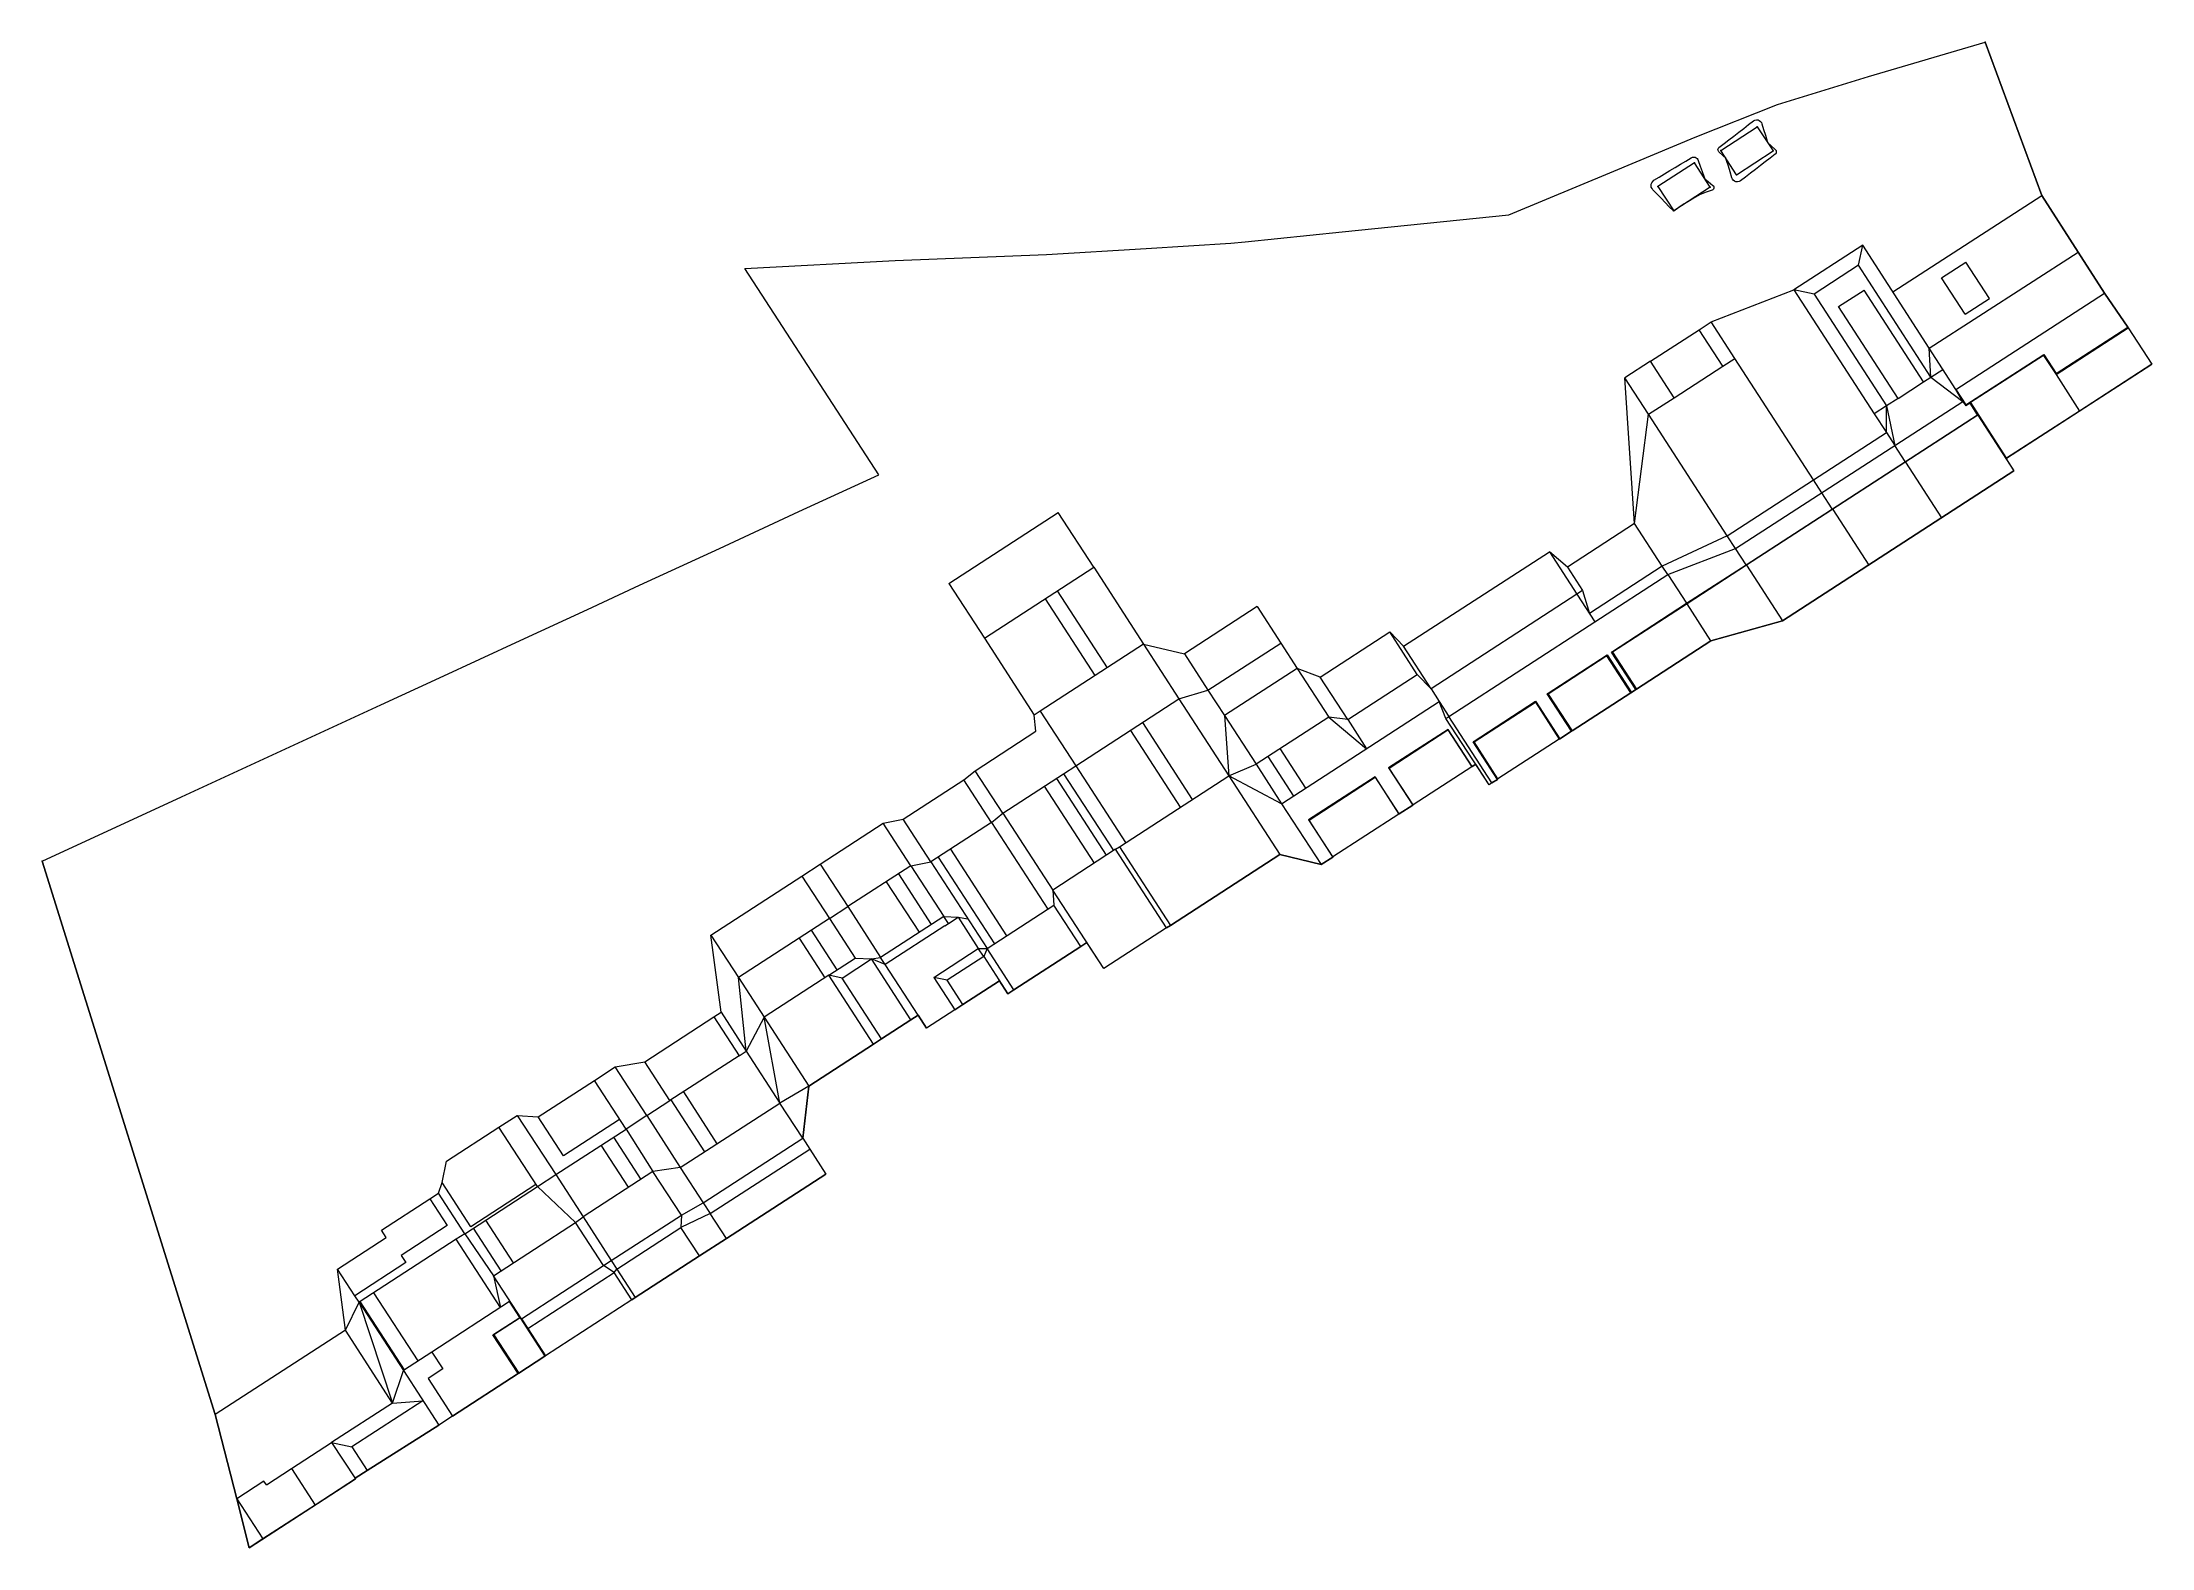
# Model space of a CAD drawing. Header units: metres. Extents: x 85347 to 85493, y 86587 to 86690.
import ezdxf

# ---------------------------------------------------------------- set-up
doc = ezdxf.new("R2010")
doc.units = ezdxf.units.M
for name, color, linetype, lineweight in [('ARRIERES COURBES 20%', 7, 'Continuous', 9), ('PDF  Lijnenwerk (Brown  Dikte 0_71)', 8, 'Continuous', 9), ('PERCEELSGRANS', 8, 'Continuous', 9), ('STANDARD', 8, 'Continuous', 9), ('Velddata', 8, 'Continuous', 9)]:
    doc.layers.add(name, color=color, linetype=linetype, lineweight=lineweight)

msp = doc.modelspace()

# ---------------------------------------------------------------- linework, layer by layer
at = {"layer": 'ARRIERES COURBES 20%', "lineweight": 5}
msp.add_polyline3d([(85361.79, 86586.54, 322.63), (85360.93, 86589.93, 322.63), (85359.44, 86595.74, 322.63), (85347.49, 86633.95, 322.63), (85357.12, 86638.39, 322.63), (85364, 86641.57, 322.63), (85370.87, 86644.74, 322.63), (85374.93, 86646.61, 322.63), (85380.5, 86649.19, 322.63), (85385.15, 86651.33, 322.63), (85388.74, 86653, 322.63), (85394.26, 86655.54, 322.63), (85399.74, 86658.1, 322.63), (85405.27, 86660.62, 322.63), (85396.02, 86674.88, 322.63), (85406.4, 86675.42, 322.63), (85416.85, 86675.84, 322.63), (85423.73, 86676.26, 322.63), (85429.59, 86676.62, 322.63), (85430.58, 86676.72, 322.63), (85437.28, 86677.41, 322.63), (85448.77, 86678.57, 322.63), (85456.02, 86681.59, 322.63), (85461.65, 86683.94, 322.63), (85467.34, 86686.19, 322.63), (85473.62, 86688.12, 322.63), (85481.68, 86690.5, 322.63), (85485.59, 86679.91, 322.63), (85488.11, 86676, 322.63), (85489.93, 86673.18, 322.63), (85491.53, 86670.82, 322.63), (85491.55, 86670.78, 322.63), (85493.19, 86668.26, 322.63), (85488.2, 86665.03, 322.63), (85483.16, 86661.77, 322.63), (85483.12, 86661.74, 322.63), (85483.66, 86660.9, 322.63), (85467.68, 86650.54, 322.63), (85462.74, 86649.17, 322.63), (85457.59, 86645.83, 322.63), (85457.55, 86645.8, 322.63), (85457.25, 86645.6, 322.63), (85457.21, 86645.58, 322.63), (85453.15, 86642.94, 322.63), (85453.11, 86642.92, 322.63), (85452.3, 86642.4, 322.63), (85452.26, 86642.37, 322.63), (85448.03, 86639.63, 322.63), (85447.99, 86639.6, 322.63), (85447.61, 86639.35, 322.63), (85447.41, 86639.22, 322.63), (85446.49, 86640.64, 322.63), (85446.24, 86640.48, 322.63), (85446.23, 86640.47, 322.63), (85442.17, 86637.83, 322.63), (85442.15, 86637.82, 322.63), (85441.21, 86637.21, 322.63), (85441.19, 86637.2, 322.63), (85436.63, 86634.24, 322.63), (85436.62, 86634.23, 322.63), (85435.81, 86633.71, 322.63), (85432.96, 86634.42, 322.63), (85425.41, 86629.52, 322.63), (85425.14, 86629.35, 322.63), (85420.8, 86626.53, 322.63), (85419.63, 86628.33, 322.63), (85419.21, 86628.05, 322.63), (85414.6, 86625.06, 322.63), (85414.18, 86624.79, 322.63), (85413.6, 86625.69, 322.63), (85411.08, 86624.05, 322.63), (85410.52, 86623.69, 322.63), (85408.56, 86622.42, 322.63), (85407.98, 86623.32, 322.63), (85407.49, 86623, 322.63), (85405.46, 86621.69, 322.63), (85404.9, 86621.32, 322.63), (85400.43, 86618.42, 322.63), (85400.01, 86614.83, 322.63), (85400.5, 86614.07, 322.63), (85401.61, 86612.35, 322.63), (85394.74, 86607.9, 322.63), (85392.88, 86606.69, 322.63), (85388.45, 86603.82, 322.63), (85388.21, 86603.66, 322.63), (85382.25, 86599.8, 322.63), (85382.2, 86599.77, 322.63), (85380.4, 86598.61, 322.63), (85380.36, 86598.58, 322.63), (85375.83, 86595.64, 322.63), (85374.87, 86595.02, 322.63), (85369.94, 86591.88, 322.63), (85369.1, 86591.34, 322.63), (85369.12, 86591.3, 322.63), (85366.34, 86589.49, 322.63), (85362.73, 86587.15, 322.63), (85361.79, 86586.54, 322.63)], close=True, dxfattribs=at)
at = {"layer": 'PDF  Lijnenwerk (Brown  Dikte 0_71)'}
for p, q in [((85420.11, 86654.24, 323.9), (85417.66, 86658.02, 323.9)), ((85420.11, 86654.24, 323.9), (85423.55, 86648.94, 320.24)), ((85410.11, 86653.12, 323.9), (85412.56, 86649.34, 323.9)), ((85412.56, 86649.34, 323.9), (85416, 86644.04, 320.24)), ((85423.55, 86648.94, 320.24), (85426, 86645.16, 320.24)), ((85426, 86645.16, 320.24), (85429.44, 86639.85, 316.63)), ((85416.42, 86644.31, 320.24), (85416, 86644.04, 320.24)), ((85416.12, 86642.92, 320.58), (85416, 86644.04, 320.24)), ((85411.15, 86639.56, 321.07), (85411.93, 86640.2, 320.58)), ((85413.83, 86637.26, 320.58), (85418.03, 86639.99, 320.58)), ((85418.03, 86639.99, 320.58), (85418.87, 86640.53, 320.24)), ((85418.03, 86639.99, 320.58), (85421.47, 86634.68, 316.95)), ((85418.87, 86640.53, 320.24), (85422.31, 86635.23, 316.63)), ((85429.44, 86639.85, 316.63), (85432.96, 86634.42, 316.63)), ((85405.58, 86636.58, 321.64), (85406.96, 86636.84, 321.07)), ((85413.06, 86636.62, 321.07), (85413.83, 86637.26, 320.58)), ((85413.06, 86636.62, 321.07), (85416.94, 86630.64, 317.02)), ((85413.83, 86637.26, 320.58), (85417.28, 86631.96, 316.95)), ((85421.62, 86634.78, 316.95), (85421.89, 86634.95, 316.63)), ((85421.89, 86634.95, 316.63), (85425.41, 86629.52, 316.63)), ((85399.96, 86632.92, 321.98), (85401.22, 86633.74, 321.64)), ((85401.22, 86633.74, 321.64), (85403.12, 86630.81, 321.64)), ((85407.48, 86633.64, 321.64), (85408.87, 86633.9, 321.07)), ((85407.48, 86633.64, 321.64), (85409.75, 86630.14, 319.15)), ((85408.87, 86633.9, 321.07), (85412.75, 86627.91, 317.02)), ((85421.62, 86634.78, 316.95), (85417.28, 86631.96, 316.95)), ((85393.66, 86628.84, 321.98), (85399.96, 86632.92, 321.98)), ((85401.86, 86629.99, 321.98), (85403.12, 86630.81, 321.64)), ((85403.12, 86630.81, 321.64), (85405.39, 86627.31, 319.15)), ((85412.75, 86627.91, 317.02), (85417.36, 86630.91, 317.02)), ((85417.28, 86631.96, 316.95), (85417.36, 86630.91, 317.02)), ((85419.21, 86628.05, 317.02), (85417.36, 86630.91, 317.02)), ((85401.86, 86629.99, 321.98), (85395.57, 86625.91, 321.98)), ((85401.86, 86629.99, 321.98), (85403.64, 86627.26, 320.28)), ((85409.75, 86630.14, 319.15), (85405.39, 86627.31, 319.15)), ((85409.75, 86630.14, 319.15), (85410.75, 86630.08, 318.4)), ((85410.08, 86629.64, 318.4), (85409.75, 86630.14, 319.15)), ((85409.83, 86629.48, 318.4), (85410.08, 86629.64, 318.4)), ((85410.08, 86629.64, 318.4), (85410.75, 86630.08, 318.4)), ((85410.75, 86630.08, 318.4), (85412.14, 86627.92, 318.4)), ((85410.75, 86630.08, 318.4), (85411.42, 86629.96, 318.41)), ((85425.14, 86629.35, 316.95), (85420.8, 86626.53, 316.95)), ((85425.14, 86629.35, 316.95), (85425.41, 86629.52, 316.63)), ((85393.66, 86628.84, 321.98), (85395.57, 86625.91, 321.98)), ((85409.07, 86625.93, 318.4), (85412.14, 86627.92, 318.4)), ((85412.51, 86627.37, 317.4), (85412.14, 86627.92, 318.4)), ((85412.14, 86627.92, 318.4), (85412.75, 86627.91, 317.02)), ((85412.75, 86627.91, 317.02), (85412.51, 86627.37, 317.4)), ((85414.6, 86625.06, 317.02), (85419.21, 86628.05, 317.02)), ((85419.21, 86628.05, 317.02), (85419.63, 86628.33, 316.95)), ((85401.82, 86626.08, 320.28), (85403.64, 86627.26, 320.28)), ((85402.74, 86625.88, 319.28), (85404.77, 86627.2, 319.28)), ((85403.64, 86627.26, 320.28), (85404.77, 86627.2, 319.28)), ((85404.77, 86627.2, 319.28), (85405.39, 86627.31, 319.15)), ((85405.71, 86626.81, 318.4), (85404.77, 86627.2, 319.28)), ((85407.49, 86623, 319.28), (85404.77, 86627.2, 319.28)), ((85405.71, 86626.81, 318.4), (85405.39, 86627.31, 319.15)), ((85407.98, 86623.32, 318.4), (85405.71, 86626.81, 318.4)), ((85412.51, 86627.37, 317.4), (85414.18, 86624.79, 317.4)), ((85395.57, 86625.91, 321.98), (85397.36, 86623.17, 320.28)), ((85401.82, 86626.08, 320.28), (85397.36, 86623.17, 320.28)), ((85404.9, 86621.32, 320.28), (85401.82, 86626.08, 320.28)), ((85402.74, 86625.88, 319.28), (85401.82, 86626.08, 320.28)), ((85409.07, 86625.93, 318.4), (85410.52, 86623.69, 318.4)), ((85409.99, 86625.73, 317.4), (85409.07, 86625.93, 318.4)), ((85411.08, 86624.05, 317.4), (85413.6, 86625.69, 317.4)), ((85414.18, 86624.79, 317.4), (85414.6, 86625.06, 317.02)), ((85407.49, 86623, 319.28), (85407.98, 86623.32, 318.4)), ((85407.98, 86623.32, 318.4), (85408.56, 86622.42, 318.4)), ((85410.52, 86623.69, 318.4), (85408.56, 86622.42, 318.4)), ((85410.52, 86623.69, 318.4), (85411.08, 86624.05, 317.4)), ((85397.36, 86623.17, 320.28), (85400.43, 86618.42, 320.28)), ((85405.46, 86621.69, 319.28), (85407.49, 86623, 319.28)), ((85400.43, 86618.42, 320.28), (85404.9, 86621.32, 320.28)), ((85404.9, 86621.32, 320.28), (85405.46, 86621.69, 319.28))]:
    msp.add_line(p, q, dxfattribs=at)
at = {"layer": 'PDF  Lijnenwerk (Brown  Dikte 0_71)', "color": 1}
for p, q in [((85423.48, 86643.52, 320.24), (85426.92, 86638.22, 316.63)), ((85433.93, 86638.45, 317.47), (85432.15, 86641.18, 319.32)), ((85434.77, 86638.99, 317.47), (85432.99, 86641.73, 319.32)), ((85417.53, 86639.66, 320.58), (85420.97, 86634.36, 316.95)), ((85410.21, 86634.77, 321.07), (85414.09, 86628.79, 317.02)), ((85405.78, 86632.53, 321.64), (85408.05, 86629.04, 319.15)), ((85406.62, 86633.08, 321.64), (85408.89, 86629.58, 319.15))]:
    msp.add_line(p, q, dxfattribs=at)
at = {"layer": 'PDF  Lijnenwerk (Brown  Dikte 0_71)'}
for points in [[(85410.11, 86653.12), (85417.66, 86658.02)], [(85412.56, 86649.34), (85420.11, 86654.24)], [(85423.55, 86648.94), (85416.42, 86644.31)], [(85418.87, 86640.53), (85426, 86645.16)], [(85416.42, 86644.31), (85418.87, 86640.53)], [(85411.93, 86640.2), (85416.12, 86642.92)], [(85406.96, 86636.84), (85411.15, 86639.56)], [(85413.06, 86636.62), (85411.15, 86639.56)], [(85413.83, 86637.26), (85411.93, 86640.2)], [(85421.89, 86634.95), (85429.44, 86639.85)], [(85401.22, 86633.74), (85405.58, 86636.58)], [(85407.48, 86633.64), (85405.58, 86636.58)], [(85408.87, 86633.9), (85406.96, 86636.84)], [(85413.06, 86636.62), (85408.87, 86633.9)], [(85407.48, 86633.64), (85403.12, 86630.81)], [(85425.14, 86629.35), (85421.62, 86634.78)], [(85425.41, 86629.52), (85432.96, 86634.42)], [(85399.96, 86632.92), (85401.86, 86629.99)], [(85420.8, 86626.53), (85417.28, 86631.96)], [(85409.83, 86629.48), (85405.71, 86626.81)], [(85414.6, 86625.06), (85412.75, 86627.91)], [(85412.51, 86627.37), (85409.99, 86625.73)], [(85405.46, 86621.69), (85402.74, 86625.88)], [(85411.08, 86624.05), (85409.99, 86625.73)]]:
    msp.add_lwpolyline(points, dxfattribs=at)
at = {"layer": 'PDF  Lijnenwerk (Brown  Dikte 0_71)', "color": 1}
for points in [[(85417.59, 86652.61, 323.9), (85421.03, 86647.3, 320.24)], [(85416.75, 86652.06, 323.9), (85420.19, 86646.76, 320.24)], [(85422.64, 86642.98, 320.24), (85426.09, 86637.68, 316.63)], [(85416.69, 86639.12, 320.58), (85420.13, 86633.81, 316.95)], [(85409.37, 86634.23, 321.07), (85413.25, 86628.24, 317.02)], [(85400.6, 86629.18, 321.98), (85402.38, 86626.44, 320.28)], [(85399.77, 86628.63, 321.98), (85401.54, 86625.9, 320.28)]]:
    msp.add_polyline3d(points, dxfattribs=at)
at = {"layer": 'PERCEELSGRANS'}
for p, q in [((85394.37, 86623.52, 321.77), (85396.11, 86620.84, 321.77)), ((85395.62, 86620.52, 321.77), (85396.11, 86620.84, 321.77)), ((85380.3, 86616.4, 323.48), (85382.96, 86612.31, 323.48)), ((85376.67, 86608.23, 324.99), (85374.85, 86611.03, 324.99))]:
    msp.add_line(p, q, dxfattribs=at)
at = {"layer": 'PERCEELSGRANS', "ltscale": 0.001}
msp.add_lwpolyline([(85389.24, 86616.38), (85387.07, 86619.74)], dxfattribs=at)
at = {"layer": 'STANDARD', "lineweight": 9}
for p, q in [((85458.56, 86668.47, 316.76), (85461.92, 86670.64, 316.76)), ((85463.55, 86668.12, 316.76), (85461.92, 86670.64, 316.76)), ((85460.19, 86665.95, 316.76), (85458.56, 86668.47, 316.76)), ((85460.19, 86665.95, 316.76), (85463.55, 86668.12, 316.76))]:
    msp.add_line(p, q, dxfattribs=at)
at = {"layer": 'STANDARD', "color": 1}
for p, q in [((85393.25, 86613.89, 318.35), (85390.93, 86617.48, 321.77)), ((85391.77, 86618.02, 321.77), (85394.09, 86614.44, 318.35)), ((85386.94, 86614.89, 323.48), (85388.83, 86611.98, 320.96)), ((85387.99, 86611.44, 320.96), (85386.1, 86614.35, 323.48)), ((85378.11, 86609.16, 324.99), (85380.02, 86606.21, 321.93)), ((85379.18, 86605.67, 321.93), (85377.27, 86608.62, 324.99)), ((85372.5, 86598.84, 321.73), (85369.45, 86603.55, 325.69)), ((85370.37, 86604.15, 325.69), (85373.43, 86599.44, 321.73))]:
    msp.add_line(p, q, dxfattribs=at)
at = {"layer": 'Velddata', "color": 103}
for p, q in [((85473.62, 86688.12, 318.47), (85481.68, 86690.5, 318.16)), ((85485.59, 86679.91, 315.37), (85481.68, 86690.5, 318.16)), ((85467.34, 86686.19, 318.81), (85473.62, 86688.12, 318.47)), ((85461.65, 86683.94, 318.79), (85467.34, 86686.19, 318.81)), ((85456.02, 86681.59, 319.16), (85461.65, 86683.94, 318.79)), ((85448.77, 86678.57, 320.04), (85456.02, 86681.59, 319.16)), ((85430.58, 86676.72, 322.45), (85437.28, 86677.41, 321.34)), ((85437.28, 86677.41, 321.34), (85448.77, 86678.57, 320.04)), ((85406.4, 86675.42, 327.42), (85416.85, 86675.84, 324.97)), ((85416.85, 86675.84, 324.97), (85423.73, 86676.26, 323.8)), ((85423.73, 86676.26, 323.8), (85429.59, 86676.62, 322.63)), ((85429.59, 86676.62, 322.63), (85430.58, 86676.72, 322.45)), ((85396.02, 86674.88, 329.72), (85406.4, 86675.42, 327.42)), ((85405.27, 86660.62, 326.27), (85396.02, 86674.88, 329.72)), ((85399.74, 86658.1, 329.48), (85405.27, 86660.62, 326.27)), ((85394.26, 86655.54, 330.35), (85399.74, 86658.1, 329.48)), ((85388.74, 86653, 331.02), (85394.26, 86655.54, 330.35)), ((85385.15, 86651.33, 331.96), (85388.74, 86653, 331.02)), ((85380.5, 86649.19, 333.45), (85385.15, 86651.33, 331.96)), ((85374.93, 86646.61, 334.77), (85380.5, 86649.19, 333.45)), ((85370.87, 86644.74, 334.93), (85374.93, 86646.61, 334.77)), ((85364, 86641.57, 335.94), (85370.87, 86644.74, 334.93)), ((85357.12, 86638.39, 336.94), (85364, 86641.57, 335.94)), ((85347.49, 86633.95, 337.4), (85357.12, 86638.39, 336.94)), ((85347.49, 86633.95, 337.4), (85359.44, 86595.74, 324))]:
    msp.add_line(p, q, dxfattribs=at)
at = {"layer": 'Velddata'}
for p, q in [((85463.42, 86683.03, 318.2), (85465.94, 86684.66, 318.2)), ((85465.94, 86684.66, 318.2), (85467.03, 86682.99, 318.2)), ((85464.51, 86681.35, 318.2), (85463.42, 86683.03, 318.2)), ((85461.6, 86682.17, 318.2), (85459.08, 86680.54, 318.2)), ((85462.69, 86680.49, 318.2), (85461.6, 86682.17, 318.2)), ((85464.51, 86681.35, 318.2), (85467.03, 86682.99, 318.2)), ((85459.08, 86680.54, 318.2), (85460.17, 86678.86, 318.2)), ((85462.69, 86680.49, 318.2), (85460.17, 86678.86, 318.2)), ((85475.31, 86673.26, 315.37), (85485.59, 86679.91, 315.37)), ((85488.11, 86676, 315.37), (85485.59, 86679.91, 315.37)), ((85473.23, 86676.49, 315.37), (85468.47, 86673.4, 315.37)), ((85472.94, 86675.1, 315.17), (85473.23, 86676.49, 315.37)), ((85477.82, 86669.37, 315.37), (85473.23, 86676.49, 315.37)), ((85477.82, 86669.37, 315.37), (85488.11, 86676, 315.37)), ((85489.93, 86673.18, 313.48), (85488.11, 86676, 315.37)), ((85472.94, 86675.1, 315.17), (85469.86, 86673.1, 315.17)), ((85477.92, 86667.37, 315.17), (85472.94, 86675.1, 315.17)), ((85478.66, 86674.23, 315.37), (85480.34, 86675.32, 315.37)), ((85481.97, 86672.8, 315.37), (85480.34, 86675.32, 315.37)), ((85462.76, 86671.19, 316.76), (85468.47, 86673.4, 315.37)), ((85469.86, 86673.1, 315.17), (85468.47, 86673.4, 315.37)), ((85468.47, 86673.4, 315.37), (85474.02, 86664.84, 315.37)), ((85469.86, 86673.1, 315.17), (85474.86, 86665.38, 315.17)), ((85471.55, 86672.24, 315.17), (85473.31, 86673.38, 315.17)), ((85477.42, 86667.04, 315.17), (85473.31, 86673.38, 315.17)), ((85480.29, 86671.72, 315.37), (85478.66, 86674.23, 315.37)), ((85479.66, 86666.53, 313.48), (85489.93, 86673.18, 313.48)), ((85480.29, 86671.72, 315.37), (85481.97, 86672.8, 315.37)), ((85491.53, 86670.82, 313.48), (85489.93, 86673.18, 313.48)), ((85475.66, 86665.9, 315.17), (85471.55, 86672.24, 315.17)), ((85461.92, 86670.64, 316.76), (85462.76, 86671.19, 316.76)), ((85464.39, 86668.67, 316.76), (85462.76, 86671.19, 316.76)), ((85486.57, 86667.55, 313.55), (85491.55, 86670.78, 313.55)), ((85486.58, 86667.62, 313.48), (85491.53, 86670.82, 313.48)), ((85491.55, 86670.78, 313.55), (85491.53, 86670.82, 313.48)), ((85491.55, 86670.78, 313.55), (85493.19, 86668.26, 313.55)), ((85458.56, 86668.47, 316.76), (85456.8, 86667.33, 316.76)), ((85463.55, 86668.12, 316.76), (85464.39, 86668.67, 316.76)), ((85469.83, 86660.28, 314.84), (85464.39, 86668.67, 316.76)), ((85477.92, 86667.37, 315.17), (85477.82, 86669.37, 315.37)), ((85479.66, 86666.53, 313.48), (85477.82, 86669.37, 315.37)), ((85480.35, 86665.46, 313.48), (85485.72, 86668.94, 313.48)), ((85485.71, 86668.87, 313.55), (85480.67, 86665.61, 313.55)), ((85485.71, 86668.87, 313.55), (85485.72, 86668.94, 313.48)), ((85485.71, 86668.87, 313.55), (85486.57, 86667.55, 313.55)), ((85485.72, 86668.94, 313.48), (85486.58, 86667.62, 313.48)), ((85458.43, 86664.81, 316.76), (85456.8, 86667.33, 316.76)), ((85475.66, 86665.9, 315.17), (85477.42, 86667.04, 315.17)), ((85477.42, 86667.04, 315.17), (85477.92, 86667.37, 315.17)), ((85477.92, 86667.37, 315.17), (85478.76, 86667.91, 314.4)), ((85477.92, 86667.37, 315.17), (85480.14, 86665.7, 314.06)), ((85483.16, 86661.77, 313.55), (85493.19, 86668.26, 313.55)), ((85486.57, 86667.55, 313.55), (85486.58, 86667.62, 313.48)), ((85486.57, 86667.55, 313.55), (85488.2, 86665.03, 313.55)), ((85458.43, 86664.81, 316.76), (85460.19, 86665.95, 316.76)), ((85464.44, 86655.53, 314.06), (85480.14, 86665.7, 314.06)), ((85475.66, 86665.9, 315.17), (85474.86, 86665.38, 315.17)), ((85480.14, 86665.7, 314.06), (85479.66, 86666.53, 313.48)), ((85479.66, 86666.53, 313.48), (85480.35, 86665.46, 313.48)), ((85480.14, 86665.7, 314.06), (85480.18, 86665.73, 313.48)), ((85480.14, 86665.7, 314.06), (85480.34, 86665.39, 314.06)), ((85480.63, 86665.58, 314.06), (85480.34, 86665.39, 314.06)), ((85480.63, 86665.58, 314.06), (85480.6, 86665.62, 313.48)), ((85480.63, 86665.58, 314.06), (85480.67, 86665.61, 313.55)), ((85481.15, 86664.78, 314.06), (85480.63, 86665.58, 314.06)), ((85480.67, 86665.61, 313.55), (85480.64, 86665.65, 313.48)), ((85480.67, 86665.61, 313.55), (85483.16, 86661.76, 313.55)), ((85463.87, 86656.42, 314.84), (85458.43, 86664.81, 316.76)), ((85465.16, 86654.42, 314.06), (85481.15, 86664.78, 314.06)), ((85481.17, 86664.74, 314.13), (85465.19, 86654.38, 314.13)), ((85474.86, 86665.38, 315.17), (85474.02, 86664.84, 315.37)), ((85474.02, 86664.84, 315.37), (85474.86, 86663.54, 314.84)), ((85474.86, 86665.38, 315.17), (85475.44, 86662.66, 314.06)), ((85474.86, 86663.54, 314.84), (85474.86, 86665.38, 315.17)), ((85480.34, 86665.39, 314.06), (85480.35, 86665.46, 313.48)), ((85481.17, 86664.74, 314.13), (85481.15, 86664.78, 314.06)), ((85481.15, 86664.78, 314.06), (85481.22, 86664.77, 313.55)), ((85481.17, 86664.74, 314.13), (85481.22, 86664.77, 313.55)), ((85481.17, 86664.74, 314.13), (85483.66, 86660.9, 314.13)), ((85463.87, 86656.42, 314.84), (85474.86, 86663.54, 314.84)), ((85474.86, 86663.54, 314.84), (85475.44, 86662.66, 314.06)), ((85476.15, 86661.55, 314.06), (85475.44, 86662.66, 314.06)), ((85476.18, 86661.51, 314.13), (85476.15, 86661.55, 314.06)), ((85476.18, 86661.51, 314.13), (85478.67, 86657.66, 314.13)), ((85483.16, 86661.77, 313.55), (85483.12, 86661.74, 314.13)), ((85467.68, 86650.54, 314.13), (85483.66, 86660.9, 314.13)), ((85470.4, 86659.39, 314.06), (85469.83, 86660.28, 314.84)), ((85471.12, 86658.29, 314.06), (85470.4, 86659.39, 314.06)), ((85471.15, 86658.24, 314.13), (85471.12, 86658.29, 314.06)), ((85471.15, 86658.24, 314.13), (85473.64, 86654.4, 314.13)), ((85459.37, 86654.33, 317.37), (85457.47, 86657.26, 317.37)), ((85441.51, 86648.79, 318.28), (85451.58, 86655.32, 318.28)), ((85451.58, 86655.32, 318.28), (85453.48, 86652.39, 318.28)), ((85452.82, 86654.24, 317.37), (85451.58, 86655.32, 318.28)), ((85464.44, 86655.53, 314.06), (85463.87, 86656.42, 314.84)), ((85465.16, 86654.42, 314.06), (85464.44, 86655.53, 314.06)), ((85452.82, 86654.24, 317.37), (85453.86, 86652.63, 317.37)), ((85459.77, 86653.75, 316.97), (85459.37, 86654.33, 317.37)), ((85465.16, 86654.42, 314.06), (85465.19, 86654.38, 314.13)), ((85465.19, 86654.38, 314.13), (85467.68, 86650.54, 314.13)), ((85444.64, 86643.93, 316.97), (85459.77, 86653.75, 316.97)), ((85453.86, 86652.63, 317.37), (85453.48, 86652.39, 318.28)), ((85453.86, 86652.63, 317.37), (85454.34, 86651.06, 317.37)), ((85459.77, 86653.75, 316.97), (85461.06, 86651.76, 316.97)), ((85431.4, 86651.53, 320.86), (85433.03, 86649.01, 320.53)), ((85453.48, 86652.39, 318.28), (85443.42, 86645.86, 318.28)), ((85453.48, 86652.39, 318.28), (85454.72, 86650.47, 316.97)), ((85455.87, 86648.39, 316.97), (85461.06, 86651.76, 316.97)), ((85461.09, 86651.72, 317.04), (85455.94, 86648.38, 317.04)), ((85461.09, 86651.72, 317.04), (85461.06, 86651.76, 316.97)), ((85462.74, 86649.17, 317.04), (85461.09, 86651.72, 317.04)), ((85435.75, 86646.66, 318.82), (85440.55, 86649.78, 318.82)), ((85441.51, 86648.79, 318.28), (85440.55, 86649.78, 318.82)), ((85442.46, 86646.84, 318.82), (85440.55, 86649.78, 318.82)), ((85426.37, 86648.27, 320.86), (85428, 86645.75, 320.53)), ((85433.03, 86649.01, 320.53), (85434.17, 86647.26, 319.32)), ((85443.42, 86645.86, 318.28), (85441.51, 86648.79, 318.28)), ((85451.42, 86645.51, 316.97), (85455.57, 86648.2, 316.97)), ((85455.55, 86648.13, 317.04), (85451.49, 86645.49, 317.04)), ((85455.57, 86648.2, 316.97), (85455.55, 86648.13, 317.04)), ((85457.21, 86645.58, 317.04), (85455.55, 86648.13, 317.04)), ((85455.57, 86648.2, 316.97), (85457.25, 86645.6, 316.97)), ((85457.55, 86645.8, 316.97), (85455.87, 86648.39, 316.97)), ((85455.94, 86648.38, 317.04), (85455.87, 86648.39, 316.97)), ((85455.94, 86648.38, 317.04), (85457.59, 86645.83, 317.04)), ((85457.59, 86645.83, 317.04), (85462.74, 86649.17, 317.04)), ((85434.17, 86647.26, 319.32), (85436.35, 86643.9, 319.32)), ((85435.75, 86646.66, 318.82), (85434.17, 86647.26, 319.32)), ((85437.65, 86643.73, 318.82), (85435.75, 86646.66, 318.82)), ((85437.65, 86643.73, 318.82), (85442.46, 86646.84, 318.82)), ((85443.42, 86645.86, 318.28), (85442.46, 86646.84, 318.82)), ((85428, 86645.75, 320.53), (85429.14, 86644, 319.32)), ((85443.42, 86645.86, 318.28), (85443.97, 86644.97, 317.47)), ((85453.11, 86642.92, 316.97), (85451.42, 86645.51, 316.97)), ((85451.49, 86645.49, 317.04), (85451.42, 86645.51, 316.97)), ((85451.49, 86645.49, 317.04), (85453.15, 86642.94, 317.04)), ((85453.15, 86642.94, 317.04), (85457.21, 86645.58, 317.04)), ((85457.21, 86645.58, 317.04), (85457.25, 86645.6, 316.97)), ((85457.25, 86645.6, 316.97), (85457.55, 86645.8, 316.97)), ((85457.55, 86645.8, 316.97), (85457.59, 86645.83, 317.04)), ((85429.14, 86644, 319.32), (85431.32, 86640.64, 319.32)), ((85433.09, 86637.9, 317.47), (85443.97, 86644.97, 317.47)), ((85437.65, 86643.73, 318.82), (85436.35, 86643.9, 319.32)), ((85436.35, 86643.9, 319.32), (85438.96, 86641.71, 317.47)), ((85437.65, 86643.73, 318.82), (85438.96, 86641.71, 317.47)), ((85444.43, 86643.8, 317.47), (85443.97, 86644.97, 317.47)), ((85443.97, 86644.97, 317.47), (85444.64, 86643.93, 316.97)), ((85444.43, 86643.8, 317.47), (85444.64, 86643.93, 316.97)), ((85447.41, 86639.22, 317.47), (85444.43, 86643.8, 317.47)), ((85447.61, 86639.35, 316.97), (85444.64, 86643.93, 316.97)), ((85446.31, 86642.19, 316.97), (85450.62, 86644.99, 316.97)), ((85446.38, 86642.18, 317.04), (85450.61, 86644.92, 317.04)), ((85450.61, 86644.92, 317.04), (85450.62, 86644.99, 316.97)), ((85450.61, 86644.92, 317.04), (85452.26, 86642.37, 317.04)), ((85450.62, 86644.99, 316.97), (85452.3, 86642.4, 316.97)), ((85444.58, 86643.04, 317.47), (85440.48, 86640.39, 317.47)), ((85440.51, 86640.38, 317.54), (85444.57, 86643.02, 317.54)), ((85444.57, 86643.02, 317.54), (85444.58, 86643.04, 317.47)), ((85444.57, 86643.02, 317.54), (85446.23, 86640.47, 317.54)), ((85446.24, 86640.48, 317.47), (85444.58, 86643.04, 317.47)), ((85452.26, 86642.37, 317.04), (85448.03, 86639.63, 317.04)), ((85452.26, 86642.37, 317.04), (85452.3, 86642.4, 316.97)), ((85452.3, 86642.4, 316.97), (85453.11, 86642.92, 316.97)), ((85453.15, 86642.94, 317.04), (85453.11, 86642.92, 316.97)), ((85447.99, 86639.6, 316.97), (85446.31, 86642.19, 316.97)), ((85446.38, 86642.18, 317.04), (85446.31, 86642.19, 316.97)), ((85448.03, 86639.63, 317.04), (85446.38, 86642.18, 317.04)), ((85431.32, 86640.64, 319.32), (85433.09, 86637.9, 317.47)), ((85439.55, 86639.78, 317.47), (85434.95, 86636.8, 317.47)), ((85434.98, 86636.79, 317.54), (85439.54, 86639.75, 317.54)), ((85439.54, 86639.75, 317.54), (85439.55, 86639.78, 317.47)), ((85439.54, 86639.75, 317.54), (85441.19, 86637.2, 317.54)), ((85441.21, 86637.21, 317.47), (85439.55, 86639.78, 317.47)), ((85440.48, 86640.39, 317.47), (85442.15, 86637.82, 317.47)), ((85440.51, 86640.38, 317.54), (85440.48, 86640.39, 317.47)), ((85442.17, 86637.83, 317.54), (85440.51, 86640.38, 317.54)), ((85446.23, 86640.47, 317.54), (85442.17, 86637.83, 317.54)), ((85446.23, 86640.47, 317.54), (85446.24, 86640.48, 317.47)), ((85446.24, 86640.48, 317.47), (85446.49, 86640.64, 317.47)), ((85447.61, 86639.35, 316.97), (85447.41, 86639.22, 317.47)), ((85447.61, 86639.35, 316.97), (85447.99, 86639.6, 316.97)), ((85447.99, 86639.6, 316.97), (85448.03, 86639.63, 317.04)), ((85433.09, 86637.9, 317.47), (85435.81, 86633.71, 317.47)), ((85442.15, 86637.82, 317.47), (85442.17, 86637.83, 317.54)), ((85434.95, 86636.8, 317.47), (85436.62, 86634.23, 317.47)), ((85434.98, 86636.79, 317.54), (85434.95, 86636.8, 317.47)), ((85436.63, 86634.24, 317.54), (85434.98, 86636.79, 317.54)), ((85441.19, 86637.2, 317.54), (85436.63, 86634.24, 317.54)), ((85441.21, 86637.21, 317.47), (85441.19, 86637.2, 317.54)), ((85441.21, 86637.21, 317.47), (85442.15, 86637.82, 317.47)), ((85435.81, 86633.71, 317.47), (85436.62, 86634.23, 317.47)), ((85436.62, 86634.23, 317.47), (85436.63, 86634.24, 317.54)), ((85393.88, 86623.2, 321.77), (85394.37, 86623.52, 321.77)), ((85389.1, 86620.1, 321.77), (85393.88, 86623.2, 321.77)), ((85393.88, 86623.2, 321.77), (85395.62, 86620.52, 321.77)), ((85395.62, 86620.52, 321.77), (85390.84, 86617.42, 321.77)), ((85396.11, 86620.84, 321.77), (85398.44, 86617.25, 318.35)), ((85385.63, 86618.81, 323.48), (85387.07, 86619.74, 321.77)), ((85387.07, 86619.74, 321.77), (85389.1, 86620.1, 321.77)), ((85390.84, 86617.42, 321.77), (85389.1, 86620.1, 321.77)), ((85381.74, 86616.29, 323.48), (85385.63, 86618.81, 323.48)), ((85387.81, 86615.45, 323.48), (85385.63, 86618.81, 323.48)), ((85379.03, 86615.58, 324.99), (85380.3, 86616.4, 323.48)), ((85380.3, 86616.4, 323.48), (85381.74, 86616.29, 323.48)), ((85383.48, 86613.6, 323.48), (85381.74, 86616.29, 323.48)), ((85387.37, 86616.12, 323.48), (85383.48, 86613.6, 323.48)), ((85389.24, 86616.38, 321.77), (85387.81, 86615.45, 323.48)), ((85389.24, 86616.38, 321.77), (85390.84, 86617.42, 321.77)), ((85389.24, 86616.38, 321.77), (85391.56, 86612.8, 318.35)), ((85391.56, 86612.8, 318.35), (85398.44, 86617.25, 318.35)), ((85400.01, 86614.83, 318.35), (85398.44, 86617.25, 318.35)), ((85375.42, 86613.23, 324.99), (85379.03, 86615.58, 324.99)), ((85381.69, 86611.48, 324.99), (85379.03, 86615.58, 324.99)), ((85382.96, 86612.31, 323.48), (85387.81, 86615.45, 323.48)), ((85387.81, 86615.45, 323.48), (85389.66, 86612.52, 320.96)), ((85393.14, 86610.37, 318.35), (85400.01, 86614.83, 318.35)), ((85400.01, 86614.83, 318.35), (85400.5, 86614.07, 317.45)), ((85375.11, 86611.77, 324.99), (85375.42, 86613.23, 324.99)), ((85393.62, 86609.62, 317.45), (85400.5, 86614.07, 317.45)), ((85400.5, 86614.07, 317.45), (85401.61, 86612.35, 317.45)), ((85374.85, 86611.03, 324.99), (85375.11, 86611.77, 324.99)), ((85377.09, 86608.71, 324.99), (85375.11, 86611.77, 324.99)), ((85381.59, 86611.63, 324.99), (85377.09, 86608.71, 324.99)), ((85381.69, 86611.48, 324.99), (85382.96, 86612.31, 323.48)), ((85382.96, 86612.31, 323.48), (85384.84, 86609.4, 320.96)), ((85389.66, 86612.52, 320.96), (85384.84, 86609.4, 320.96)), ((85391.56, 86612.8, 318.35), (85389.66, 86612.52, 320.96)), ((85391.63, 86609.52, 320.96), (85389.66, 86612.52, 320.96)), ((85391.56, 86612.8, 318.35), (85393.14, 86610.37, 318.35)), ((85394.74, 86607.9, 317.45), (85401.61, 86612.35, 317.45)), ((85370.92, 86608.47, 325.69), (85374.27, 86610.64, 325.69)), ((85374.27, 86610.64, 325.69), (85374.85, 86611.03, 324.99)), ((85374.27, 86610.64, 325.69), (85375.46, 86608.8, 325.69)), ((85376.67, 86608.23, 324.99), (85381.69, 86611.48, 324.99)), ((85381.69, 86611.48, 324.99), (85384.33, 86609, 321.93)), ((85391.63, 86609.52, 320.96), (85393.14, 86610.37, 318.35)), ((85393.14, 86610.37, 318.35), (85393.62, 86609.62, 317.45)), ((85375.46, 86608.8, 325.69), (85372.28, 86606.73, 325.69)), ((85378.66, 86605.33, 321.93), (85384.33, 86609, 321.93)), ((85384.33, 86609, 321.93), (85384.84, 86609.4, 320.96)), ((85386.25, 86606.03, 321.93), (85384.33, 86609, 321.93)), ((85384.84, 86609.4, 320.96), (85386.79, 86606.38, 320.96)), ((85386.79, 86606.38, 320.96), (85391.63, 86609.52, 320.96)), ((85393.62, 86609.62, 317.45), (85391.6, 86608.66, 320.78)), ((85391.63, 86609.52, 320.96), (85391.6, 86608.66, 320.78)), ((85394.74, 86607.9, 317.45), (85393.62, 86609.62, 317.45)), ((85367.88, 86605.79, 325.69), (85371.24, 86607.97, 325.69)), ((85376.08, 86607.85, 325.69), (85369.37, 86603.5, 325.69)), ((85371.24, 86607.97, 325.69), (85370.92, 86608.47, 325.69)), ((85376.67, 86608.23, 324.99), (85376.08, 86607.85, 325.69)), ((85379.13, 86603.14, 321.73), (85376.08, 86607.85, 325.69)), ((85376.67, 86608.23, 324.99), (85378.66, 86605.33, 321.93)), ((85387.17, 86605.79, 320.78), (85391.6, 86608.66, 320.78)), ((85392.88, 86606.69, 320.78), (85391.6, 86608.66, 320.78)), ((85392.88, 86606.69, 320.78), (85394.74, 86607.9, 317.45)), ((85369.08, 86603.95, 325.69), (85367.88, 86605.79, 325.69)), ((85368.43, 86601.57, 324), (85367.88, 86605.79, 325.69)), ((85372.6, 86606.23, 325.69), (85369.08, 86603.95, 325.69)), ((85372.28, 86606.73, 325.69), (85372.6, 86606.23, 325.69)), ((85380.59, 86602.36, 321.93), (85386.25, 86606.03, 321.93)), ((85386.25, 86606.03, 321.93), (85386.79, 86606.38, 320.96)), ((85386.99, 86605.54, 321.21), (85386.25, 86606.03, 321.93)), ((85386.79, 86606.38, 320.96), (85387.17, 86605.79, 320.78)), ((85386.99, 86605.54, 321.21), (85387.17, 86605.79, 320.78)), ((85387.17, 86605.79, 320.78), (85388.45, 86603.82, 320.78)), ((85388.45, 86603.82, 320.78), (85392.88, 86606.69, 320.78)), ((85378.66, 86605.33, 321.93), (85379.13, 86603.14, 321.73)), ((85380.59, 86602.36, 321.93), (85378.66, 86605.33, 321.93)), ((85381.03, 86601.68, 321.21), (85386.99, 86605.54, 321.21)), ((85388.21, 86603.66, 321.21), (85386.99, 86605.54, 321.21)), ((85368.43, 86601.57, 324), (85369.37, 86603.5, 325.69)), ((85369.37, 86603.5, 325.69), (85369.08, 86603.95, 325.69)), ((85369.37, 86603.5, 325.69), (85372.43, 86598.79, 321.73)), ((85369.37, 86603.5, 325.69), (85371.69, 86596.53, 322.63)), ((85379.76, 86603.54, 321.73), (85374.39, 86600.06, 321.73)), ((85379.76, 86603.54, 321.73), (85379.8, 86603.57, 321.93)), ((85380.47, 86602.45, 321.73), (85379.76, 86603.54, 321.73)), ((85388.21, 86603.66, 321.21), (85382.25, 86599.8, 321.21)), ((85388.21, 86603.66, 321.21), (85388.45, 86603.82, 320.78)), ((85368.43, 86601.57, 324), (85359.44, 86595.74, 324)), ((85371.69, 86596.53, 322.63), (85368.43, 86601.57, 324)), ((85378.62, 86601.25, 321.73), (85380.47, 86602.45, 321.73)), ((85380.5, 86602.41, 321.66), (85378.69, 86601.24, 321.66)), ((85380.47, 86602.45, 321.73), (85380.5, 86602.41, 321.66)), ((85380.5, 86602.41, 321.66), (85382.2, 86599.77, 321.66)), ((85380.59, 86602.36, 321.93), (85381.03, 86601.68, 321.21)), ((85381.03, 86601.68, 321.21), (85382.25, 86599.8, 321.21)), ((85374.39, 86600.06, 321.73), (85372.43, 86598.79, 321.73)), ((85374.39, 86600.06, 321.73), (85375.15, 86598.9, 321.73)), ((85380.36, 86598.58, 321.73), (85378.62, 86601.25, 321.73)), ((85378.69, 86601.24, 321.66), (85380.4, 86598.61, 321.66)), ((85371.69, 86596.53, 322.63), (85372.43, 86598.79, 321.73)), ((85372.43, 86598.79, 321.73), (85374.87, 86595.02, 321.73)), ((85375.15, 86598.9, 321.73), (85374.14, 86598.24, 321.73)), ((85375.83, 86595.64, 321.73), (85380.36, 86598.58, 321.73)), ((85380.36, 86598.58, 321.73), (85380.4, 86598.61, 321.66)), ((85380.4, 86598.61, 321.66), (85382.2, 86599.77, 321.66)), ((85382.2, 86599.77, 321.66), (85382.25, 86599.8, 321.21)), ((85374.14, 86598.24, 321.73), (85375.83, 86595.64, 321.73)), ((85359.44, 86595.74, 324), (85360.93, 86589.93, 322.63)), ((85371.69, 86596.53, 322.63), (85367.48, 86593.81, 322.63)), ((85373.78, 86596.69, 321.73), (85368.87, 86593.51, 321.73)), ((85371.69, 86596.53, 322.63), (85373.78, 86596.69, 321.73)), ((85375.83, 86595.64, 321.73), (85374.87, 86595.02, 321.73)), ((85369.94, 86591.88, 321.73), (85374.87, 86595.02, 321.73)), ((85364.71, 86592.01, 322.63), (85367.48, 86593.81, 322.63)), ((85367.48, 86593.81, 322.63), (85369.12, 86591.3, 322.63)), ((85367.48, 86593.81, 322.63), (85368.87, 86593.51, 321.73)), ((85368.87, 86593.51, 321.73), (85369.94, 86591.88, 321.73)), ((85361.79, 86586.54, 322.63), (85369.12, 86591.3, 322.63)), ((85362.97, 86590.88, 322.63), (85364.71, 86592.01, 322.63)), ((85364.71, 86592.01, 322.63), (85366.34, 86589.49, 322.63)), ((85369.1, 86591.34, 322.63), (85369.94, 86591.88, 321.73)), ((85362.8, 86591.14, 322.63), (85360.93, 86589.93, 322.63)), ((85360.93, 86589.93, 322.63), (85362.73, 86587.15, 322.63)), ((85360.93, 86589.93, 322.63), (85361.79, 86586.54, 322.63)), ((85362.97, 86590.88, 322.63), (85362.8, 86591.14, 322.63))]:
    msp.add_line(p, q, dxfattribs=at)
at = {"layer": 'Velddata', "color": 7}
for p, q in [((85464.66, 86684.28, 318.58), (85465, 86684.54, 318.61)), ((85465, 86684.54, 318.61), (85465.34, 86684.81, 318.65)), ((85465.34, 86684.81, 318.65), (85465.68, 86685.07, 318.68)), ((85465.68, 86685.07, 318.68), (85465.78, 86685.12, 318.68)), ((85465.78, 86685.12, 318.68), (85465.88, 86685.14, 318.68)), ((85465.88, 86685.14, 318.68), (85465.99, 86685.13, 318.67)), ((85465.99, 86685.13, 318.67), (85466.08, 86685.09, 318.65)), ((85466.08, 86685.09, 318.65), (85466.16, 86685.02, 318.62)), ((85466.16, 86685.02, 318.62), (85466.22, 86684.95, 318.6)), ((85466.22, 86684.95, 318.6), (85466.25, 86684.87, 318.57)), ((85466.25, 86684.87, 318.57), (85466.37, 86684.47, 318.46)), ((85466.37, 86684.47, 318.46), (85466.5, 86684.07, 318.34)), ((85463.22, 86683.1, 318.41), (85463.23, 86683.15, 318.42)), ((85463.23, 86683.05, 318.4), (85463.22, 86683.1, 318.41)), ((85463.23, 86683.15, 318.42), (85463.26, 86683.19, 318.43)), ((85463.24, 86683.01, 318.39), (85463.23, 86683.05, 318.4)), ((85463.26, 86682.97, 318.37), (85463.24, 86683.01, 318.39)), ((85463.26, 86683.19, 318.43), (85463.29, 86683.23, 318.44)), ((85463.29, 86683.23, 318.44), (85463.64, 86683.5, 318.47)), ((85463.64, 86683.5, 318.47), (85463.98, 86683.76, 318.51)), ((85463.98, 86683.76, 318.51), (85464.32, 86684.02, 318.54)), ((85464.32, 86684.02, 318.54), (85464.66, 86684.28, 318.58)), ((85466.5, 86684.07, 318.34), (85466.62, 86683.67, 318.22)), ((85466.62, 86683.67, 318.22), (85466.64, 86683.58, 318.2)), ((85466.64, 86683.58, 318.2), (85466.88, 86683.36, 318.12)), ((85466.88, 86683.36, 318.12), (85467.18, 86683.09, 318.02)), ((85467.18, 86683.09, 318.02), (85467.21, 86683.05, 318)), ((85467.21, 86683.05, 318), (85467.24, 86683.01, 317.99)), ((85467.24, 86683.01, 317.99), (85467.25, 86682.96, 317.98)), ((85459.54, 86681.41, 318.68), (85459.91, 86681.63, 318.67)), ((85459.91, 86681.63, 318.67), (85460.27, 86681.85, 318.65)), ((85460.27, 86681.85, 318.65), (85460.64, 86682.07, 318.64)), ((85460.64, 86682.07, 318.64), (85461.01, 86682.29, 318.62)), ((85461.01, 86682.29, 318.62), (85461.38, 86682.51, 318.61)), ((85461.38, 86682.51, 318.61), (85461.46, 86682.55, 318.6)), ((85461.46, 86682.55, 318.6), (85461.55, 86682.56, 318.59)), ((85461.55, 86682.56, 318.59), (85461.64, 86682.55, 318.58)), ((85461.64, 86682.55, 318.58), (85461.72, 86682.52, 318.57)), ((85461.72, 86682.52, 318.57), (85461.78, 86682.47, 318.55)), ((85461.78, 86682.47, 318.55), (85461.83, 86682.41, 318.53)), ((85461.83, 86682.41, 318.53), (85461.86, 86682.34, 318.51)), ((85461.86, 86682.34, 318.51), (85462, 86681.95, 318.42)), ((85462, 86681.95, 318.42), (85462.14, 86681.57, 318.32)), ((85462.14, 86681.57, 318.32), (85462.28, 86681.18, 318.23)), ((85463.29, 86682.94, 318.36), (85463.26, 86682.97, 318.37)), ((85463.59, 86682.66, 318.26), (85463.29, 86682.94, 318.36)), ((85463.77, 86682.49, 318.2), (85463.59, 86682.66, 318.26)), ((85463.82, 86682.34, 318.15), (85463.77, 86682.49, 318.2)), ((85463.94, 86681.94, 318.04), (85463.82, 86682.34, 318.15)), ((85464.06, 86681.54, 317.92), (85463.94, 86681.94, 318.04)), ((85464.18, 86681.14, 317.81), (85464.06, 86681.54, 317.92)), ((85465.81, 86681.71, 317.8), (85465.47, 86681.45, 317.76)), ((85466.15, 86681.98, 317.83), (85465.81, 86681.71, 317.8)), ((85466.49, 86682.24, 317.86), (85466.15, 86681.98, 317.83)), ((85466.83, 86682.5, 317.9), (85466.49, 86682.24, 317.86)), ((85467.18, 86682.76, 317.93), (85466.83, 86682.5, 317.9)), ((85467.22, 86682.8, 317.94), (85467.18, 86682.76, 317.93)), ((85467.24, 86682.86, 317.95), (85467.22, 86682.8, 317.94)), ((85467.25, 86682.91, 317.96), (85467.24, 86682.86, 317.95)), ((85467.25, 86682.96, 317.98), (85467.25, 86682.91, 317.96)), ((85458.6, 86680.59, 318.68), (85458.61, 86680.7, 318.69)), ((85458.62, 86680.48, 318.66), (85458.6, 86680.59, 318.68)), ((85458.61, 86680.7, 318.69), (85458.65, 86680.8, 318.7)), ((85458.67, 86680.39, 318.64), (85458.62, 86680.48, 318.66)), ((85458.65, 86680.8, 318.7), (85458.72, 86680.89, 318.71)), ((85458.73, 86680.31, 318.62), (85458.67, 86680.39, 318.64)), ((85458.72, 86680.89, 318.71), (85458.8, 86680.97, 318.71)), ((85459.01, 86680.02, 318.54), (85458.73, 86680.31, 318.62)), ((85458.8, 86680.97, 318.71), (85459.17, 86681.19, 318.69)), ((85459.17, 86681.19, 318.69), (85459.54, 86681.41, 318.68)), ((85462.41, 86680.14, 318.06), (85461.99, 86679.99, 318.16)), ((85462.28, 86681.18, 318.23), (85462.33, 86681.05, 318.2)), ((85462.33, 86681.05, 318.2), (85462.54, 86680.87, 318.11)), ((85462.82, 86680.28, 317.95), (85462.41, 86680.14, 318.06)), ((85462.54, 86680.87, 318.11), (85462.87, 86680.61, 317.98)), ((85462.87, 86680.31, 317.94), (85462.82, 86680.28, 317.95)), ((85462.87, 86680.61, 317.98), (85462.91, 86680.57, 317.97)), ((85462.91, 86680.35, 317.93), (85462.87, 86680.31, 317.94)), ((85462.91, 86680.57, 317.97), (85462.93, 86680.52, 317.95)), ((85462.94, 86680.41, 317.93), (85462.91, 86680.35, 317.93)), ((85462.93, 86680.52, 317.95), (85462.94, 86680.47, 317.94)), ((85462.94, 86680.47, 317.94), (85462.94, 86680.41, 317.93)), ((85464.22, 86681.05, 317.78), (85464.18, 86681.14, 317.81)), ((85464.28, 86680.97, 317.75), (85464.22, 86681.05, 317.78)), ((85464.36, 86680.91, 317.73), (85464.28, 86680.97, 317.75)), ((85464.46, 86680.86, 317.71), (85464.36, 86680.91, 317.73)), ((85464.58, 86680.85, 317.69), (85464.46, 86680.86, 317.71)), ((85464.69, 86680.87, 317.69), (85464.58, 86680.85, 317.69)), ((85464.79, 86680.93, 317.69), (85464.69, 86680.87, 317.69)), ((85465.13, 86681.19, 317.73), (85464.79, 86680.93, 317.69)), ((85465.47, 86681.45, 317.76), (85465.13, 86681.19, 317.73)), ((85459.3, 86679.72, 318.46), (85459.01, 86680.02, 318.54)), ((85459.58, 86679.43, 318.38), (85459.3, 86679.72, 318.46)), ((85459.86, 86679.14, 318.3), (85459.58, 86679.43, 318.38)), ((85460.15, 86678.85, 318.22), (85459.86, 86679.14, 318.3)), ((85460.15, 86678.84, 318.22), (85460.15, 86678.85, 318.22)), ((85460.16, 86678.84, 318.22), (85460.15, 86678.84, 318.22)), ((85460.17, 86678.84, 318.22), (85460.16, 86678.84, 318.22)), ((85460.16, 86678.84, 318.22), (85460.16, 86678.84, 318.22)), ((85460.18, 86678.84, 318.22), (85460.17, 86678.84, 318.22)), ((85460.17, 86678.84, 318.22), (85460.17, 86678.84, 318.22)), ((85460.53, 86679.08, 318.21), (85460.18, 86678.84, 318.22)), ((85460.18, 86678.84, 318.22), (85460.18, 86678.84, 318.22)), ((85460.89, 86679.33, 318.2), (85460.53, 86679.08, 318.21)), ((85460.92, 86679.35, 318.2), (85460.89, 86679.33, 318.2)), ((85461.25, 86679.55, 318.19), (85460.92, 86679.35, 318.2)), ((85461.62, 86679.77, 318.17), (85461.25, 86679.55, 318.19)), ((85461.99, 86679.99, 318.16), (85461.62, 86679.77, 318.17))]:
    msp.add_line(p, q, dxfattribs=at)
at = {"layer": 'Velddata', "color": 5}
for p, q in [((85457.47, 86657.26, 317.37), (85456.8, 86667.33, 316.76)), ((85457.47, 86657.26, 317.37), (85458.43, 86664.81, 316.76)), ((85463.87, 86656.42, 314.84), (85459.37, 86654.33, 317.37)), ((85459.77, 86653.75, 316.97), (85464.44, 86655.53, 314.06)), ((85461.06, 86651.76, 316.97), (85465.16, 86654.42, 314.06)), ((85465.19, 86654.38, 314.13), (85461.09, 86651.72, 317.04)), ((85462.74, 86649.17, 317.04), (85467.68, 86650.54, 314.13)), ((85423.55, 86648.94, 320.24), (85426.37, 86648.27, 320.86)), ((85426, 86645.16, 320.24), (85428, 86645.75, 320.53)), ((85429.14, 86644, 319.32), (85429.44, 86639.85, 316.63)), ((85429.44, 86639.85, 316.63), (85431.32, 86640.64, 319.32)), ((85433.09, 86637.9, 317.47), (85429.44, 86639.85, 316.63)), ((85432.96, 86634.42, 316.63), (85435.81, 86633.71, 317.47)), ((85394.37, 86623.52, 321.77), (85393.66, 86628.84, 321.98)), ((85396.11, 86620.84, 321.77), (85395.57, 86625.91, 321.98)), ((85397.36, 86623.17, 320.28), (85396.11, 86620.84, 321.77)), ((85398.44, 86617.25, 318.35), (85397.36, 86623.17, 320.28)), ((85400.43, 86618.42, 320.28), (85398.44, 86617.25, 318.35)), ((85400.01, 86614.83, 318.35), (85400.43, 86618.42, 320.28))]:
    msp.add_line(p, q, dxfattribs=at)
at = {"layer": 'Velddata'}
for points in [[(85457.47, 86657.26), (85452.82, 86654.24)], [(85459.37, 86654.33), (85454.34, 86651.06)], [(85431.4, 86651.53), (85426.37, 86648.27)], [(85428, 86645.75), (85433.03, 86649.01)], [(85434.17, 86647.26), (85429.14, 86644)], [(85436.35, 86643.9), (85431.32, 86640.64)]]:
    msp.add_lwpolyline(points, dxfattribs=at)
at = {"layer": 'Velddata', "color": 103, "linetype": 'Continuous'}
for p in [(85481.68, 86690.5, 318.16), (85347.49, 86633.95, 337.4)]:
    msp.add_point(p, dxfattribs=at)
at = {"layer": 'Velddata', "linetype": 'Continuous'}
for p in [(85465.94, 86684.66, 318.2), (85463.42, 86683.03, 318.2), (85461.6, 86682.17, 318.2), (85467.03, 86682.99, 318.2), (85459.08, 86680.54, 318.2), (85462.69, 86680.49, 318.2), (85464.51, 86681.35, 318.2), (85460.17, 86678.86, 318.2)]:
    msp.add_point(p, dxfattribs=at)

doc.saveas('drawing.dxf')
